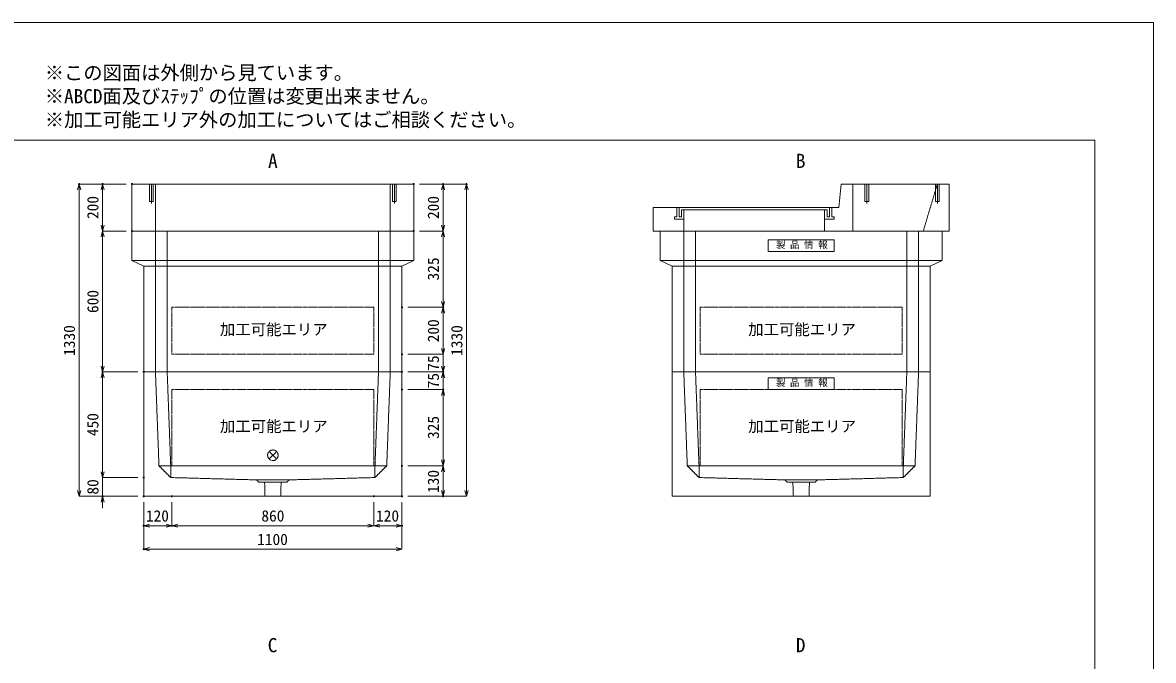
# Model space of a CAD drawing. Units: millimetres, scale not verified. Extents: x -3712 to 3712, y -2625 to 2625.
# Drawn here: x -1103 to 3712, y -91 to 2625 of the extents above; entities that cross this region are included whole.
import ezdxf
from ezdxf.enums import TextEntityAlignment as Align

# ---------------------------------------------------------------- set-up
doc = ezdxf.new("R2010")
doc.units = ezdxf.units.MM
doc.header["$LTSCALE"] = 10
doc.header["$PDMODE"] = 32
doc.header["$PDSIZE"] = 5
doc.linetypes.add('LONG_DASHED1', pattern=[7, 6, -1])
doc.linetypes.add('LONG_DOUBLE_CHAIN', pattern=[21.8, 18, -1, 0.6, -0.6, 0.6, -1])
for name, color, linetype, lineweight in [('0-0_D-TTL', 7, 'Continuous', 9), ('0-1_Defpoints', 7, 'Continuous', 9), ('0-3_D-TTL-TXT', 7, 'Continuous', 9), ('0-4_D-STR-TXT', 7, 'Continuous', 9), ('0-5_D-STR-DIM', 3, 'Continuous', 9), ('0-6_0', 7, 'Continuous', 9), ('0-7_D-STR', 7, 'Continuous', 9), ('0-9_D-STR-STR4', 134, 'LONG_DASHED1', 9), ('0-A_D-STR-STR2', 1, 'LONG_DASHED1', 9), ('0-B_D-STR-STR1', 7, 'LONG_DASHED1', 9), ('0-C_D-STR-STR5', 1, 'LONG_DOUBLE_CHAIN', 9)]:
    doc.layers.add(name, color=color, linetype=linetype, lineweight=lineweight)
doc.styles.add('ＭＳ ゴシック', font='')
doc.styles.get('ＭＳ ゴシック').set_extended_font_data('MS Gothic')

# ---------------------------------------------------------------- blocks, each defined once
blk = doc.blocks.new('A$C4DE05FD1')
at = {"layer": '0-0_D-TTL', "color": 134}
for p, q in [((2000, 38000), (57400, 38000)), ((57400, 38000), (57400, 2000))]:
    blk.add_line(p, q, dxfattribs=at)
at = {"layer": '0-1_Defpoints', "color": 134}
for p, q in [((0, 42000), (59400, 42000)), ((59400, 42000), (59400, 0))]:
    blk.add_line(p, q, dxfattribs=at)
at = {"layer": '0-3_D-TTL-TXT', "style": 'ＭＳ ゴシック'}
for s, p in [('※この図面は外側から見ています。', (21630.46, 39907.83)), ('※ABCD面及びｽﾃｯﾌﾟの位置は変更出来ません。', (21630.46, 39107.83)), ('※加工可能エリア外の加工についてはご相談ください。', (21630.46, 38307.83))]:
    blk.add_text(s, height=481.1, dxfattribs=at).set_placement(p, align=Align.BOTTOM_LEFT)
blk = doc.blocks.new('_Open30')
at = {"layer": '0-6_0'}
blk.add_line((0, 0), (-10, 0), dxfattribs=at)
blk.add_lwpolyline([(-10, 2.679), (0, 0), (-10, -2.679)], dxfattribs=at)
blk = doc.blocks.new('A$C31CA379A')
at = {"layer": '0-4_D-STR-TXT', "style": 'ＭＳ ゴシック'}
for s, p in [('A', (-162.94, -1095.26)), ('B', (17819.31, -1095.26)), ('C', (-175.69, -17595.27)), ('D', (17819.31, -17595.27))]:
    blk.add_text(s, height=481.1, dxfattribs=at).set_placement(p, align=Align.BOTTOM_LEFT)
blk = doc.blocks.new('A$C41797729')
at = {"layer": '0-7_D-STR'}
for p, q in [((-6000, 2000), (6000, 2000)), ((-6000, 2000), (-6000, 0)), ((6000, 2000), (6000, 0)), ((-6000, 0), (6000, 0))]:
    blk.add_line(p, q, dxfattribs=at)
at = {"layer": '0-7_D-STR', "linetype": 'LONG_DASHED1'}
for p, q in [((-5000, 2000), (-5000, 0)), ((5000, 2000), (5000, 0))]:
    blk.add_line(p, q, dxfattribs=at)
at = {"layer": '0-A_D-STR-STR2'}
for p, q in [((-5175, 1170), (-5175, 2000)), ((5175, 1170), (5175, 2000))]:
    blk.add_line(p, q, dxfattribs=at)
for points in [[(-5255, 2000), (-5255, 1250), (-5095, 1250), (-5095, 2000)], [(5255, 2000), (5255, 1250), (5095, 1250), (5095, 2000)]]:
    blk.add_lwpolyline(points, dxfattribs=at)
blk = doc.blocks.new('A$C2D6F68EE')
at = {"layer": '0-7_D-STR'}
for p, q in [((1600, 1000), (1700, 2000)), ((6300, 2000), (1700, 2000)), ((6300, 0), (6300, 2000)), ((-6300, 1000), (1600, 1000)), ((-6300, 0), (-6300, 1000)), ((-6300, 0), (6300, 0))]:
    blk.add_line(p, q, dxfattribs=at)
at = {"layer": '0-7_D-STR', "linetype": 'LONG_DASHED1'}
for p, q in [((2200, 2000), (2200, 0)), ((5800, 2000), (5200, 0)), ((-5000, 0), (-5000, 900)), ((1000, 900), (1000, 0))]:
    blk.add_line(p, q, dxfattribs=at)
at = {"layer": '0-9_D-STR-STR4'}
for points in [[(-5300, 1000), (-5300, 600), (-5400, 600), (-5400, 500), (-5000, 500)], [(-5000, 900), (-5100, 900), (-5100, 600), (-5200, 600), (-5200, 1000)], [(1300, 1000), (1300, 600), (1400, 600), (1400, 500), (1000, 500)], [(1100, 900), (1100, 600), (1200, 600), (1200, 1000)], [(-5000, 900), (1000, 900), (1100, 900)]]:
    blk.add_lwpolyline(points, dxfattribs=at)
at = {"layer": '0-A_D-STR-STR2'}
for p, q in [((2797.8, 1170), (2797.8, 2000)), ((5800, 1170), (5800, 2000))]:
    blk.add_line(p, q, dxfattribs=at)
for points in [[(2877.8, 2000), (2877.8, 1250), (2717.8, 1250), (2717.8, 2000)], [(5880, 2000), (5880, 1250), (5720, 1250), (5720, 2000)]]:
    blk.add_lwpolyline(points, dxfattribs=at)
blk = doc.blocks.new('A$C737D46CD')
at = {"layer": '0-B_D-STR-STR1', "linetype": 'Continuous'}
blk.add_lwpolyline([(-1410, 0), (1410, 0), (1410, -500), (-1410, -500)], close=True, dxfattribs=at)
at = {"layer": '0-B_D-STR-STR1', "style": 'ＭＳ ゴシック'}
blk.add_text('製 品 情 報', height=288.6, dxfattribs=at).set_placement((-1074.8, -441.3), align=Align.BOTTOM_LEFT)
blk = doc.blocks.new('A$C19F174D8')
at = {"layer": '0-7_D-STR', "linetype": 'LONG_DASHED1'}
for p, q in [((-5000, 0), (-4850, -4000)), ((-4500, 0), (-4350, -4000)), ((4500, 0), (4350, -4000)), ((5000, 0), (4850, -4000)), ((-4350, -4500), (-4850, -4000)), ((4850, -4000), (-4850, -4000)), ((-4350, -4500), (-4350, -4000)), ((4350, -4500), (4850, -4000)), ((4350, -4500), (4350, -4000)), ((-4350, -4500), (-700, -4600)), ((700, -4600), (-700, -4600)), ((-600, -4690), (-700, -4600)), ((600, -4690), (-600, -4690)), ((-333, -5300), (-352.5, -4690)), ((333, -5300), (352.5, -4690)), ((600, -4690), (700, -4600)), ((4350, -4500), (700, -4600))]:
    blk.add_line(p, q, dxfattribs=at)
at = {"layer": '0-7_D-STR'}
for p, q in [((5500, -5300), (5500, 0)), ((-5500, -5300), (5500, -5300))]:
    blk.add_line(p, q, dxfattribs=at)
blk.add_lwpolyline([(-5500, -5300), (-5500, 0), (5500, 0)], dxfattribs=at)
at = {"layer": '0-C_D-STR-STR5'}
for p, q in [((4300, -750), (4300, -4000)), ((4300, -4000), (-4300, -4000))]:
    blk.add_line(p, q, dxfattribs=at)
blk.add_lwpolyline([(4300, -750), (-4300, -750), (-4300, -4000)], dxfattribs=at)
at = {"layer": '0-B_D-STR-STR1'}
blk.add_blockref('A$C737D46CD', (0, -250), dxfattribs=at)
blk = doc.blocks.new('A$C6e23ca30')
at = {"layer": '0-7_D-STR'}
for p, q in [((6000, 6000), (-6000, 6000)), ((-6000, 4750), (-6000, 6000)), ((6000, 4750), (6000, 6000)), ((-6000, 4750), (-5500, 4500)), ((-6000, 4750), (6000, 4750)), ((-5500, 0), (-5500, 4500)), ((5500, 4500), (-5500, 4500)), ((6000, 4750), (5500, 4500)), ((5500, 0), (5500, 4500)), ((5500, 0), (-5500, 0))]:
    blk.add_line(p, q, dxfattribs=at)
at = {"layer": '0-7_D-STR', "linetype": 'LONG_DASHED1'}
for p, q in [((-5000, 6000), (-5000, 0)), ((-4500, 6000), (-4500, 0)), ((4500, 6000), (4500, 0)), ((5000, 6000), (5000, 0))]:
    blk.add_line(p, q, dxfattribs=at)
at = {"layer": '0-C_D-STR-STR5'}
for p, q in [((4300, 2750), (4300, 750)), ((4300, 750), (-4300, 750))]:
    blk.add_line(p, q, dxfattribs=at)
blk.add_lwpolyline([(4300, 2750), (-4300, 2750), (-4300, 750)], dxfattribs=at)
blk = doc.blocks.new('A$C8a33557f')
at = {"layer": '0-7_D-STR'}
for p, q in [((6000, 6000), (-6000, 6000)), ((-6000, 4750), (-6000, 6000)), ((6000, 4750), (6000, 6000)), ((-6000, 4750), (-5500, 4500)), ((-6000, 4750), (6000, 4750)), ((-5500, 0), (-5500, 4500)), ((5500, 4500), (-5500, 4500)), ((6000, 4750), (5500, 4500)), ((5500, 0), (5500, 4500)), ((5500, 0), (-5500, 0))]:
    blk.add_line(p, q, dxfattribs=at)
at = {"layer": '0-7_D-STR', "linetype": 'LONG_DASHED1'}
for p, q in [((-5000, 6000), (-5000, 0)), ((-4500, 6000), (-4500, 0)), ((4500, 6000), (4500, 0)), ((5000, 6000), (5000, 0))]:
    blk.add_line(p, q, dxfattribs=at)
at = {"layer": '0-C_D-STR-STR5'}
for p, q in [((4300, 2750), (4300, 750)), ((4300, 750), (-4300, 750))]:
    blk.add_line(p, q, dxfattribs=at)
blk.add_lwpolyline([(4300, 2750), (-4300, 2750), (-4300, 750)], dxfattribs=at)
at = {"layer": '0-B_D-STR-STR1'}
blk.add_blockref('A$C737D46CD', (0, 5625), dxfattribs=at)
blk = doc.blocks.new('A$C6F5C57E3')
at = {"layer": '0-7_D-STR', "linetype": 'LONG_DASHED1'}
for p, q in [((-5000, 0), (-4850, -4000)), ((-4500, 0), (-4350, -4000)), ((4500, 0), (4350, -4000)), ((5000, 0), (4850, -4000)), ((-4350, -4500), (-4850, -4000)), ((4850, -4000), (-4850, -4000)), ((-4350, -4500), (-4350, -4000)), ((4350, -4500), (4850, -4000)), ((4350, -4500), (4350, -4000)), ((-4350, -4500), (-700, -4600)), ((700, -4600), (-700, -4600)), ((-600, -4690), (-700, -4600)), ((600, -4690), (-600, -4690)), ((-333, -5300), (-352.5, -4690)), ((333, -5300), (352.5, -4690)), ((600, -4690), (700, -4600)), ((4350, -4500), (700, -4600))]:
    blk.add_line(p, q, dxfattribs=at)
at = {"layer": '0-7_D-STR'}
for p, q in [((5500, -5300), (5500, 0)), ((-5500, -5300), (5500, -5300))]:
    blk.add_line(p, q, dxfattribs=at)
blk.add_lwpolyline([(-5500, -5300), (-5500, 0), (5500, 0)], dxfattribs=at)
at = {"layer": '0-C_D-STR-STR5'}
for p, q in [((-4300, -750), (-4300, -4000)), ((4300, -750), (-4300, -750)), ((4300, -750), (4300, -4000)), ((4300, -4000), (-4300, -4000))]:
    blk.add_line(p, q, dxfattribs=at)
blk = doc.blocks.new('A$C1C640AAB')
at = {"layer": '0-C_D-STR-STR5'}
for p, q in [((-159.1, -159.1), (159.1, 159.1)), ((-159.1, 159.1), (159.1, -159.1))]:
    blk.add_line(p, q, dxfattribs=at)
blk.add_circle((0, 0), 225, dxfattribs=at)
blk = doc.blocks.new('A$Cf8360954')
at = {"layer": '0-7_D-STR'}
blk.add_blockref('A$C6F5C57E3', (0, 0), dxfattribs=at)
at = {"layer": '0-C_D-STR-STR5'}
blk.add_blockref('A$C1C640AAB', (0, -3550), dxfattribs=at)

msp = doc.modelspace()

# ---------------------------------------------------------------- linework, layer by layer
at = {"layer": '0-1_Defpoints'}
for p in [(-862.5, 1937.5), (-762.5, 1937.5), (-637.5, 1937.5), (562.5, 1937.5), (687.5, 1937.5), (787.5, 1937.5), (-637.5, 1737.5), (562.5, 1737.5), (562.5, 1737.5), (512.5, 1412.5), (512.5, 1412.5), (687.5, 1412.5), (687.5, 1412.5), (512.5, 1212.5), (-762.5, 1137.5), (-762.5, 1137.5), (-587.5, 1137.5), (-587.5, 1137.5), (512.5, 1137.5), (512.5, 1137.5), (687.5, 1137.5), (687.5, 1137.5), (512.5, 1062.5), (687.5, 1062.5), (512.5, 737.5), (-587.5, 687.5), (-587.5, 687.5), (-762.5, 607.5), (-587.5, 607.5), (-587.5, 607.5), (-467.5, 607.5), (392.5, 607.5), (512.5, 607.5), (512.5, 607.5), (687.5, 607.5), (-587.5, 482.5), (-467.5, 482.5), (512.5, 482.5), (-587.5, 382.5)]:
    msp.add_point(p, dxfattribs=at)
at = {"layer": '0-5_D-STR-DIM'}
for p, q in [((-662.5, 1937.5), (-862.5, 1937.5)), ((-662.5, 1937.5), (-762.5, 1937.5)), ((587.5, 1937.5), (687.5, 1937.5)), ((587.5, 1937.5), (787.5, 1937.5)), ((-862.5, 632.5), (-862.5, 1912.5)), ((-762.5, 1762.5), (-762.5, 1912.5)), ((687.5, 1762.5), (687.5, 1912.5)), ((787.5, 632.5), (787.5, 1912.5)), ((-662.5, 1737.5), (-762.5, 1737.5)), ((-662.5, 1737.5), (-762.5, 1737.5)), ((587.5, 1737.5), (687.5, 1737.5)), ((587.5, 1737.5), (687.5, 1737.5)), ((-762.5, 1712.5), (-762.5, 1162.5)), ((687.5, 1712.5), (687.5, 1437.5)), ((537.5, 1412.5), (687.5, 1412.5)), ((537.5, 1412.5), (687.5, 1412.5)), ((687.5, 1237.5), (687.5, 1387.5)), ((687.5, 1237.5), (687.5, 1262.5)), ((537.5, 1212.5), (687.5, 1212.5)), ((537.5, 1212.5), (687.5, 1212.5)), ((687.5, 1212.5), (687.5, 1137.5)), ((687.5, 1162.5), (687.5, 1187.5)), ((-612.5, 1137.5), (-762.5, 1137.5)), ((-612.5, 1137.5), (-762.5, 1137.5)), ((-762.5, 712.5), (-762.5, 1112.5)), ((537.5, 1137.5), (687.5, 1137.5)), ((537.5, 1137.5), (687.5, 1137.5)), ((687.5, 1062.5), (687.5, 1137.5)), ((687.5, 1112.5), (687.5, 1087.5)), ((537.5, 1062.5), (687.5, 1062.5)), ((537.5, 1062.5), (687.5, 1062.5)), ((687.5, 1037.5), (687.5, 1012.5)), ((687.5, 762.5), (687.5, 1037.5)), ((-762.5, 712.5), (-762.5, 737.5)), ((537.5, 737.5), (687.5, 737.5)), ((537.5, 737.5), (687.5, 737.5)), ((-612.5, 687.5), (-762.5, 687.5)), ((-612.5, 687.5), (-762.5, 687.5)), ((-762.5, 687.5), (-762.5, 607.5)), ((687.5, 712.5), (687.5, 632.5)), ((-612.5, 607.5), (-862.5, 607.5)), ((-612.5, 607.5), (-762.5, 607.5)), ((-762.5, 582.5), (-762.5, 557.5)), ((-587.5, 582.5), (-587.5, 382.5)), ((-587.5, 582.5), (-587.5, 482.5)), ((-467.5, 582.5), (-467.5, 482.5)), ((-467.5, 582.5), (-467.5, 482.5)), ((392.5, 582.5), (392.5, 482.5)), ((392.5, 582.5), (392.5, 482.5)), ((512.5, 582.5), (512.5, 482.5)), ((512.5, 582.5), (512.5, 382.5)), ((537.5, 607.5), (687.5, 607.5)), ((537.5, 607.5), (787.5, 607.5)), ((-492.5, 482.5), (-562.5, 482.5)), ((367.5, 482.5), (-442.5, 482.5)), ((417.5, 482.5), (487.5, 482.5)), ((487.5, 382.5), (-562.5, 382.5))]:
    msp.add_line(p, q, dxfattribs=at)

# ---------------------------------------------------------------- block references
at = {"layer": '0-0_D-TTL', "xscale": 0.125, "yscale": 0.125}
msp.add_blockref('A$C4DE05FD1', (-3712.5, -2625), dxfattribs=at)
at = {"layer": '0-4_D-STR-TXT', "xscale": 0.125, "yscale": 0.125}
msp.add_blockref('A$C31CA379A', (-37.5, 2125), dxfattribs=at)
at = {"layer": '0-5_D-STR-DIM', "xscale": 2.5, "yscale": 2.5}
for p, rotation in [((-862.5, 1937.5), 90), ((-762.5, 1937.5), 90), ((687.5, 1937.5), 90), ((787.5, 1937.5), 90), ((-762.5, 1737.5), 270), ((-762.5, 1737.5), 90), ((687.5, 1737.5), 270), ((687.5, 1737.5), 90), ((687.5, 1412.5), 270), ((687.5, 1412.5), 90), ((687.5, 1212.5), 270), ((687.5, 1212.5), 270), ((-762.5, 1137.5), 270), ((687.5, 1137.5), 270), ((-762.5, 1137.5), 90), ((687.5, 1137.5), 90), ((687.5, 1062.5), 90), ((687.5, 1062.5), 90), ((687.5, 737.5), 270), ((687.5, 737.5), 90), ((-762.5, 687.5), 270), ((-762.5, 687.5), 270), ((-862.5, 607.5), 270), ((687.5, 607.5), 270), ((787.5, 607.5), 270), ((-762.5, 607.5), 90), ((-587.5, 482.5), 180), ((-467.5, 482.5), 180), ((392.5, 482.5), 180), ((-587.5, 382.5), 180)]:
    msp.add_blockref('_Open30', p, dxfattribs=dict(at, rotation=rotation))
for p in [(-467.5, 482.5), (392.5, 482.5), (512.5, 482.5), (512.5, 382.5)]:
    msp.add_blockref('_Open30', p, dxfattribs=at)
at = {"layer": '0-7_D-STR', "xscale": 0.1, "yscale": 0.1}
for name, p in [('A$C41797729', (-37.5, 1737.5)), ('A$C2D6F68EE', (2212.5, 1737.5)), ('A$C6e23ca30', (-37.5, 1137.5)), ('A$C8a33557f', (2212.5, 1137.5)), ('A$Cf8360954', (-37.5, 1137.5)), ('A$C19F174D8', (2212.5, 1137.5))]:
    msp.add_blockref(name, p, dxfattribs=at)

# ---------------------------------------------------------------- texts
at = {"layer": '0-5_D-STR-DIM', "style": 'ＭＳ ゴシック'}
for s, p in [('200', (-765.75, 1788.5)), ('200', (684.25, 1788.5)), ('325', (684.25, 1526.78)), ('600', (-765.75, 1388.25)), ('200', (684.25, 1263.5)), ('1330', (-865.75, 1205.6)), ('1330', (784.25, 1205.6)), ('75', (684.25, 1142.4)), ('75', (684.25, 1067.4)), ('450', (-765.75, 864)), ('325', (684.25, 851.78)), ('80', (-765.75, 614.88)), ('130', (684.25, 621.85))]:
    msp.add_text(s, height=48.09, rotation=90, dxfattribs=at).set_placement(p, align=Align.BOTTOM_LEFT)
for s, p in [('120', (-578.15, 485.75)), ('860', (-86.37, 485.75)), ('120', (401.85, 485.75)), ('1100', (-104.4, 385.75))]:
    msp.add_text(s, height=48.09, dxfattribs=at).set_placement(p, align=Align.BOTTOM_LEFT)
at = {"layer": '0-C_D-STR-STR5', "style": 'ＭＳ ゴシック'}
for p in [(-263.09, 1279.83), (1986.91, 1279.83), (-263.09, 867.33), (1986.91, 867.33)]:
    msp.add_text('加工可能エリア', height=48.09, dxfattribs=at).set_placement(p, align=Align.BOTTOM_LEFT)

doc.saveas('drawing.dxf')
